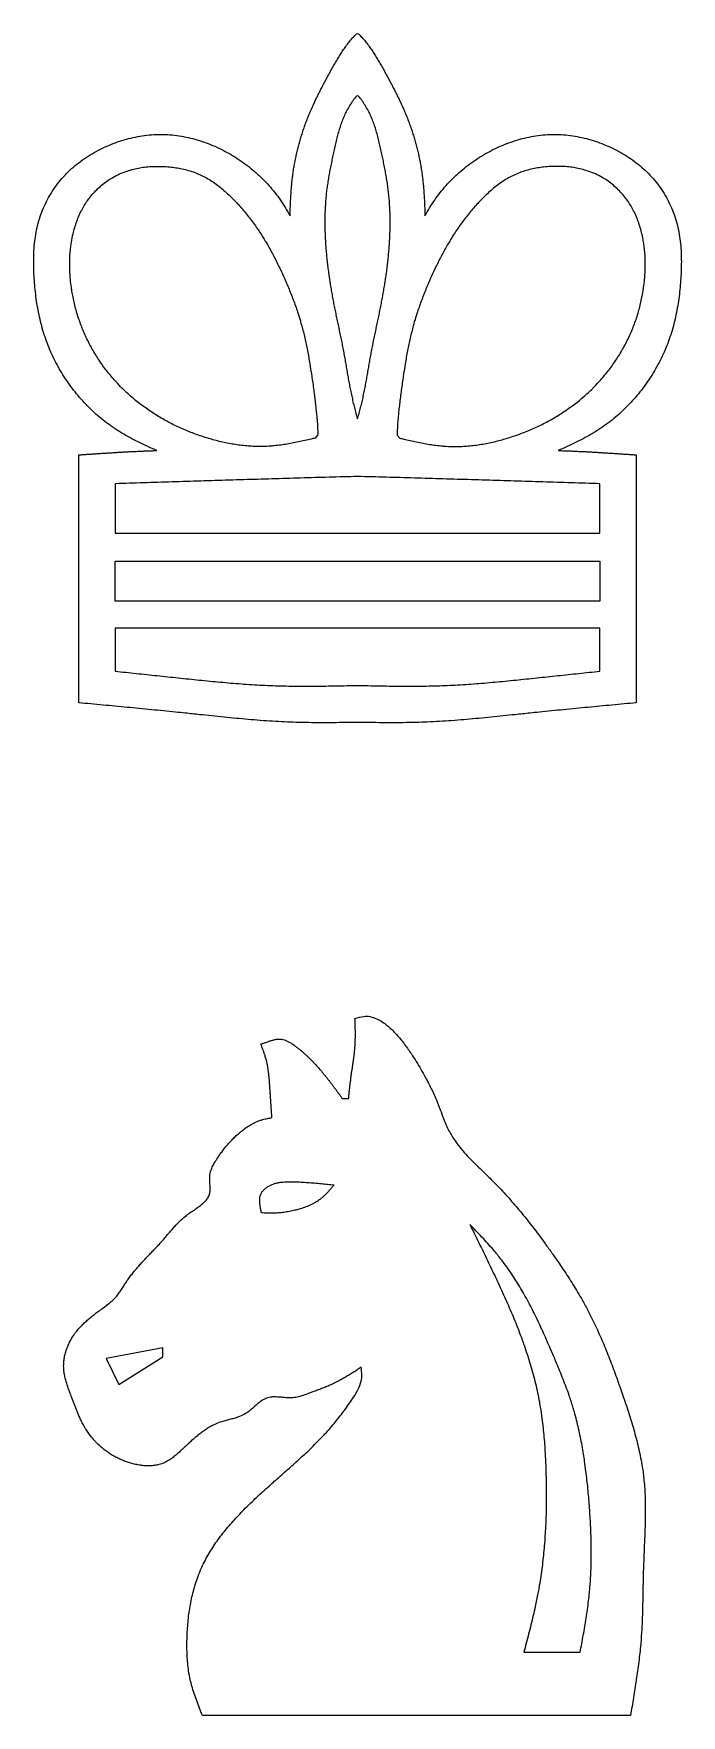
# Model space of a CAD drawing. Header units: millimetres. Extents: x 1.4 to 49.2, y 3.3 to 36.6.
# Drawn here: x 1.35 to 13.9, y 3.67 to 36.29 of the extents above; entities that cross this region are included whole.
import ezdxf

# ---------------------------------------------------------------- set-up
doc = ezdxf.new("R2010")
doc.units = ezdxf.units.MM
doc.layers.add('Layer1', color=1, linetype='Continuous')

msp = doc.modelspace()

# ---------------------------------------------------------------- linework, layer by layer
at = {"layer": 'Layer1'}
for points in [[(13.029, 28.116), (13.029, 23.308, 0.000035), (12.795, 23.286, 0.000106), (12.56, 23.264, 0.000177), (12.326, 23.242, 0.000248), (12.091, 23.22, 0.000318), (11.857, 23.197, 0.000389), (11.622, 23.174, 0.000459), (11.388, 23.151, 0.00053), (11.153, 23.127, 0.000585), (10.969, 23.108, 0.000213), (10.684, 23.078, -0.000358), (10.449, 23.053, -0.000928), (10.215, 23.029, -0.001499), (9.98, 23.006, -0.002071), (9.746, 22.985, -0.002644), (9.511, 22.966, -0.003218), (9.276, 22.95, -0.003792), (9.041, 22.937, -0.004362), (8.821, 22.928, -0.004097), (8.57, 22.923, -0.003184), (8.334, 22.921, -0.002272), (8.099, 22.922, -0.001363), (7.863, 22.925, -0.000454), (7.627, 22.928, -0.000454), (7.392, 22.925, -0.001363), (7.156, 22.922, -0.002272), (6.92, 22.921, -0.003184), (6.685, 22.923, -0.004097), (6.434, 22.928, -0.004362), (6.214, 22.937, -0.003792), (5.979, 22.95, -0.003218), (5.744, 22.966, -0.002644), (5.509, 22.985, -0.002071), (5.274, 23.006, -0.001499), (5.04, 23.029, -0.000928), (4.805, 23.053, -0.000358), (4.571, 23.078, 0.000213), (4.286, 23.108, 0.000585), (4.102, 23.127, 0.00053), (3.867, 23.151, 0.000459), (3.633, 23.174, 0.000389), (3.398, 23.197, 0.000318), (3.164, 23.22, 0.000248), (2.929, 23.242, 0.000177), (2.695, 23.264, 0.000106), (2.46, 23.286, 0.000035), (2.226, 23.308), (2.226, 28.116, -0.000037), (2.315, 28.123, -0.000111), (2.404, 28.129, -0.000185), (2.493, 28.135, -0.000259), (2.582, 28.141, -0.000333), (2.671, 28.147, -0.000407), (2.76, 28.153, -0.000481), (2.849, 28.158, -0.000555), (2.938, 28.164, -0.00063), (3.027, 28.169, -0.000704), (3.116, 28.174, -0.000778), (3.205, 28.179, -0.000852), (3.294, 28.183, -0.000926), (3.383, 28.187, -0.000975), (3.472, 28.191, -0.00095), (3.561, 28.195, -0.00092), (3.651, 28.198, -0.00089), (3.74, 28.201, -0.004508), (3.576, 28.273, -0.006452), (3.414, 28.349, -0.008413), (3.255, 28.43, -0.010376), (3.1, 28.516, -0.012311), (2.948, 28.609, -0.014002), (2.801, 28.711, -0.013974), (2.66, 28.821, -0.013575), (2.524, 28.939, -0.013243), (2.394, 29.065, -0.012981), (2.271, 29.197, -0.012789), (2.154, 29.337, -0.01267), (2.045, 29.482, -0.012623), (1.943, 29.633, -0.012649), (1.848, 29.788, -0.012748), (1.762, 29.948, -0.012921), (1.685, 30.111, -0.013166), (1.616, 30.278, -0.0131), (1.557, 30.447, -0.0123), (1.506, 30.618, -0.011437), (1.464, 30.792, -0.01055), (1.429, 30.967, -0.009653), (1.401, 31.143, -0.008761), (1.38, 31.321, -0.007881), (1.365, 31.5, -0.007369), (1.355, 31.679, -0.009295), (1.351, 31.859, -0.011748), (1.354, 32.038, -0.01427), (1.367, 32.216, -0.016823), (1.391, 32.393, -0.019319), (1.427, 32.567, -0.020277), (1.478, 32.739, -0.020057), (1.542, 32.907, -0.020076), (1.62, 33.069, -0.02033), (1.711, 33.225, -0.020812), (1.814, 33.372, -0.021346), (1.928, 33.51, -0.020562), (2.054, 33.638, -0.019446), (2.19, 33.755, -0.018373), (2.334, 33.862, -0.017384), (2.486, 33.958, -0.016506), (2.645, 34.044, -0.015872), (2.808, 34.12, -0.016088), (2.976, 34.185, -0.016543), (3.148, 34.239, -0.017104), (3.323, 34.281, -0.017758), (3.5, 34.311, -0.018488), (3.678, 34.328, -0.019246), (3.857, 34.331, -0.018946), (4.036, 34.321, -0.018084), (4.213, 34.297, -0.017277), (4.39, 34.261, -0.016551), (4.563, 34.213, -0.015921), (4.734, 34.153, -0.015399), (4.901, 34.083, -0.014992), (5.064, 34.003, -0.014705), (5.222, 33.913, -0.014597), (5.373, 33.815, -0.014649), (5.519, 33.708, -0.014754), (5.657, 33.593, -0.01491), (5.788, 33.47, -0.015116), (5.911, 33.34, -0.015369), (6.026, 33.203, -0.015663), (6.132, 33.059, -0.012952), (6.229, 32.91, -0.006202), (6.32, 32.756, -0.001409), (6.323, 32.857, -0.001966), (6.327, 32.957, -0.002524), (6.331, 33.057, -0.003082), (6.337, 33.157, -0.003641), (6.344, 33.257, -0.004198), (6.353, 33.357, -0.004752), (6.363, 33.457, -0.005261), (6.376, 33.556, -0.005355), (6.39, 33.656, -0.005345), (6.407, 33.755, -0.005341), (6.426, 33.854, -0.005342), (6.447, 33.952, -0.00535), (6.47, 34.05, -0.005362), (6.495, 34.147, -0.00538), (6.522, 34.244, -0.005404), (6.552, 34.34, -0.005433), (6.583, 34.436, -0.005468), (6.616, 34.531, -0.005508), (6.652, 34.624, -0.005355), (6.689, 34.717, -0.004859), (6.729, 34.809, -0.004353), (6.77, 34.901, -0.003842), (6.812, 34.992, -0.00333), (6.856, 35.082, -0.002818), (6.901, 35.171, -0.002306), (6.947, 35.261, -0.001796), (6.993, 35.35, -0.001287), (7.041, 35.438, -0.001001), (7.088, 35.527, -0.002177), (7.137, 35.615, -0.003624), (7.186, 35.703, -0.005085), (7.237, 35.79, -0.00656), (7.289, 35.875, -0.008048), (7.344, 35.959, -0.009539), (7.402, 36.04, -0.010375), (7.463, 36.12, -0.008243), (7.527, 36.196, -0.00575), (7.594, 36.272, -0.444931), (7.661, 36.272, -0.00575), (7.727, 36.196, -0.008243), (7.792, 36.12, -0.010375), (7.853, 36.04, -0.009539), (7.91, 35.959, -0.008048), (7.965, 35.875, -0.00656), (8.018, 35.79, -0.005085), (8.069, 35.703, -0.003624), (8.118, 35.615, -0.002177), (8.166, 35.527, -0.001001), (8.214, 35.438, -0.001287), (8.261, 35.35, -0.001796), (8.308, 35.261, -0.002306), (8.354, 35.171, -0.002818), (8.399, 35.082, -0.00333), (8.443, 34.992, -0.003842), (8.485, 34.901, -0.004353), (8.526, 34.809, -0.004859), (8.565, 34.717, -0.005355), (8.603, 34.624, -0.005508), (8.638, 34.531, -0.005468), (8.672, 34.436, -0.005433), (8.703, 34.34, -0.005404), (8.732, 34.244, -0.00538), (8.76, 34.147, -0.005362), (8.785, 34.05, -0.00535), (8.808, 33.952, -0.005342), (8.829, 33.854, -0.005341), (8.848, 33.755, -0.005345), (8.864, 33.656, -0.005355), (8.879, 33.556, -0.005261), (8.891, 33.457, -0.004752), (8.902, 33.357, -0.004198), (8.91, 33.257, -0.003641), (8.918, 33.157, -0.003082), (8.923, 33.057, -0.002524), (8.928, 32.957, -0.001966), (8.932, 32.857, -0.001409), (8.935, 32.756, -0.006202), (9.026, 32.91, -0.012952), (9.123, 33.059, -0.015663), (9.229, 33.203, -0.015369), (9.343, 33.34, -0.015116), (9.466, 33.47, -0.01491), (9.597, 33.593, -0.014754), (9.736, 33.708, -0.014649), (9.881, 33.815, -0.014597), (10.033, 33.913, -0.014705), (10.19, 34.003, -0.014992), (10.353, 34.083, -0.015399), (10.52, 34.153, -0.015921), (10.691, 34.213, -0.016551), (10.865, 34.261, -0.017277), (11.041, 34.297, -0.018084), (11.219, 34.321, -0.018946), (11.398, 34.331, -0.019246), (11.577, 34.328, -0.018488), (11.755, 34.311, -0.017758), (11.932, 34.281, -0.017104), (12.106, 34.239, -0.016543), (12.278, 34.185, -0.016088), (12.446, 34.12, -0.015872), (12.61, 34.044, -0.016506), (12.769, 33.958, -0.017384), (12.921, 33.862, -0.018373), (13.065, 33.755, -0.019446), (13.2, 33.638, -0.020562), (13.326, 33.51, -0.021346), (13.441, 33.372, -0.020812), (13.544, 33.225, -0.02033), (13.635, 33.069, -0.020076), (13.712, 32.907, -0.020057), (13.777, 32.739, -0.020277), (13.827, 32.567, -0.019319), (13.864, 32.393, -0.016823), (13.888, 32.216, -0.01427), (13.9, 32.038, -0.011748), (13.904, 31.859, -0.009295), (13.9, 31.679, -0.007369), (13.89, 31.5, -0.007881), (13.875, 31.321, -0.008761), (13.854, 31.143, -0.009653), (13.826, 30.967, -0.01055), (13.791, 30.792, -0.011437), (13.749, 30.618, -0.0123), (13.698, 30.447, -0.0131), (13.639, 30.278, -0.013166), (13.57, 30.111, -0.012921), (13.492, 29.948, -0.012748), (13.406, 29.788, -0.012649), (13.312, 29.633, -0.012623), (13.21, 29.482, -0.01267), (13.101, 29.337, -0.012789), (12.984, 29.197, -0.012981), (12.86, 29.065, -0.013243), (12.731, 28.939, -0.013575), (12.595, 28.821, -0.013974), (12.453, 28.711, -0.014002), (12.306, 28.609, -0.012311), (12.155, 28.516, -0.010376), (11.999, 28.43, -0.008413), (11.84, 28.349, -0.006452), (11.679, 28.273, -0.004508), (11.515, 28.201, -0.00089), (11.604, 28.198, -0.00092), (11.693, 28.195, -0.00095), (11.782, 28.191, -0.000975), (11.871, 28.187, -0.000926), (11.96, 28.183, -0.000852), (12.05, 28.179, -0.000778), (12.139, 28.174, -0.000704), (12.228, 28.169, -0.00063), (12.317, 28.164, -0.000555), (12.406, 28.158, -0.000481), (12.495, 28.153, -0.000407), (12.584, 28.147, -0.000333), (12.673, 28.141, -0.000259), (12.762, 28.135, -0.000185), (12.851, 28.129, -0.000111), (12.94, 28.123, -0.000037)], [(7.627, 28.814, 0.003852), (7.659, 28.924, 0.004582), (7.688, 29.034, 0.005206), (7.715, 29.145, 0.004644), (7.74, 29.257, 0.003747), (7.763, 29.369, 0.002851), (7.785, 29.481, 0.001956), (7.805, 29.594, 0.001063), (7.825, 29.707, 0.000172), (7.845, 29.819, -0.000718), (7.864, 29.932, -0.001609), (7.885, 30.045, -0.002298), (7.906, 30.158, -0.001914), (7.928, 30.27, -0.001373), (7.951, 30.382, -0.000832), (7.974, 30.494, -0.000291), (7.998, 30.606, 0.000251), (8.021, 30.718, 0.000793), (8.045, 30.83, 0.001335), (8.067, 30.942, 0.001864), (8.09, 31.054, 0.002156), (8.111, 31.167, 0.002362), (8.131, 31.279, 0.002567), (8.15, 31.392, 0.002771), (8.168, 31.505, 0.002974), (8.185, 31.618, 0.003174), (8.2, 31.732, 0.003372), (8.214, 31.846, 0.003567), (8.226, 31.96, 0.003761), (8.236, 32.074, 0.00396), (8.245, 32.189, 0.004165), (8.252, 32.304, 0.004376), (8.257, 32.419, 0.004592), (8.26, 32.534, 0.004813), (8.261, 32.648, 0.00504), (8.259, 32.763, 0.005272), (8.255, 32.878, 0.005509), (8.249, 32.992, 0.00575), (8.24, 33.106, 0.005995), (8.228, 33.22, 0.006227), (8.214, 33.333, 0.005625), (8.197, 33.446, 0.004532), (8.178, 33.558, 0.003428), (8.156, 33.67, 0.002322), (8.134, 33.783, 0.001221), (8.11, 33.895, 0.001013), (8.086, 34.008, 0.002951), (8.062, 34.121, 0.005003), (8.035, 34.234, 0.007099), (8.006, 34.346, 0.009259), (7.973, 34.456, 0.011486), (7.936, 34.564, 0.013763), (7.893, 34.67, 0.016045), (7.845, 34.773, 0.017116), (7.79, 34.872, 0.013747), (7.728, 34.968, 0.009969), (7.662, 35.061, 0.504134), (7.593, 35.061, 0.009969), (7.526, 34.968, 0.013747), (7.465, 34.872, 0.017116), (7.41, 34.773, 0.016045), (7.361, 34.67, 0.013763), (7.319, 34.564, 0.011486), (7.282, 34.456, 0.009259), (7.249, 34.346, 0.007099), (7.22, 34.234, 0.005003), (7.193, 34.121, 0.002951), (7.168, 34.008, 0.001013), (7.144, 33.895, 0.001221), (7.121, 33.783, 0.002322), (7.098, 33.67, 0.003428), (7.077, 33.558, 0.004532), (7.058, 33.446, 0.005625), (7.041, 33.333, 0.006227), (7.026, 33.22, 0.005995), (7.015, 33.106, 0.00575), (7.006, 32.992, 0.005509), (6.999, 32.878, 0.005272), (6.996, 32.763, 0.00504), (6.994, 32.648, 0.004813), (6.995, 32.534, 0.004592), (6.998, 32.419, 0.004376), (7.003, 32.304, 0.004165), (7.009, 32.189, 0.00396), (7.018, 32.074, 0.003761), (7.029, 31.96, 0.003567), (7.041, 31.846, 0.003372), (7.055, 31.732, 0.003174), (7.07, 31.618, 0.002974), (7.087, 31.505, 0.002771), (7.105, 31.392, 0.002567), (7.124, 31.279, 0.002362), (7.144, 31.167, 0.002156), (7.165, 31.054, 0.001864), (7.187, 30.942, 0.001335), (7.21, 30.83, 0.000793), (7.233, 30.718, 0.000251), (7.257, 30.606, -0.000291), (7.281, 30.494, -0.000832), (7.304, 30.382, -0.001373), (7.327, 30.27, -0.001914), (7.349, 30.158, -0.002298), (7.37, 30.045, -0.001609), (7.39, 29.932, -0.000718), (7.41, 29.819, 0.000172), (7.43, 29.707, 0.001063), (7.449, 29.594, 0.001956), (7.47, 29.481, 0.002851), (7.492, 29.369, 0.003747), (7.515, 29.257, 0.004644), (7.54, 29.145, 0.005206), (7.567, 29.034, 0.004582), (7.596, 28.924)], [(6.806, 28.44, -0.000299), (6.73, 28.423, -0.001766), (6.606, 28.395, -0.00336), (6.482, 28.368, -0.004971), (6.358, 28.343, -0.0066), (6.234, 28.321, -0.008245), (6.109, 28.303, -0.009892), (5.984, 28.29, -0.011346), (5.909, 28.284, -0.011206), (5.732, 28.279, -0.010687), (5.606, 28.282, -0.010175), (5.48, 28.291, -0.009675), (5.354, 28.304, -0.009191), (5.229, 28.322, -0.008728), (5.103, 28.345, -0.008289), (4.978, 28.372, -0.007873), (4.854, 28.403, -0.007484), (4.742, 28.435, -0.007356), (4.609, 28.477, -0.007412), (4.488, 28.519, -0.00748), (4.369, 28.565, -0.007558), (4.251, 28.614, -0.007647), (4.134, 28.667, -0.007745), (4.019, 28.723, -0.007853), (3.907, 28.783, -0.00797), (3.796, 28.847, -0.008096), (3.687, 28.914, -0.008229), (3.581, 28.984, -0.008369), (3.477, 29.058, -0.008515), (3.376, 29.135, -0.008666), (3.277, 29.215, -0.00882), (3.182, 29.299, -0.008977), (3.089, 29.387, -0.009113), (3.037, 29.438, -0.009092), (2.913, 29.572, -0.009052), (2.831, 29.669, -0.009032), (2.751, 29.769, -0.009031), (2.676, 29.872, -0.009049), (2.604, 29.977, -0.009087), (2.536, 30.085, -0.009143), (2.472, 30.196, -0.009219), (2.413, 30.308, -0.009312), (2.357, 30.423, -0.009424), (2.306, 30.539, -0.009553), (2.26, 30.657, -0.009698), (2.22, 30.77, -0.009654), (2.181, 30.898, -0.009449), (2.148, 31.02, -0.009239), (2.12, 31.143, -0.009028), (2.097, 31.268, -0.00884), (2.082, 31.362, -0.009183), (2.064, 31.519, -0.009768), (2.054, 31.645, -0.010375), (2.049, 31.772, -0.010998), (2.05, 31.898, -0.01163), (2.057, 32.025, -0.012261), (2.069, 32.151, -0.012887), (2.082, 32.241, -0.013661), (2.114, 32.402, -0.014592), (2.147, 32.525, -0.015636), (2.187, 32.646, -0.016779), (2.235, 32.764, -0.017995), (2.29, 32.878, -0.019244), (2.378, 33.023, -0.02017), (2.427, 33.092, -0.020178), (2.508, 33.191, -0.020313), (2.597, 33.282, -0.02065), (2.693, 33.366, -0.021179), (2.795, 33.442, -0.021854), (2.886, 33.499, -0.021312), (3.017, 33.565, -0.020088), (3.135, 33.612, -0.018982), (3.256, 33.65, -0.018032), (3.38, 33.679, -0.017262), (3.497, 33.698, -0.016373), (3.632, 33.71, -0.015251), (3.758, 33.713, -0.014097), (3.885, 33.709, -0.012946), (4.019, 33.698, -0.013198), (4.137, 33.681, -0.015354), (4.261, 33.657, -0.017691), (4.384, 33.624, -0.020161), (4.507, 33.581, -0.020619), (4.618, 33.531, -0.01865), (4.729, 33.471, -0.016668), (4.835, 33.403, -0.01475), (4.938, 33.328, -0.012939), (5.037, 33.247, -0.011252), (5.132, 33.161, -0.009686), (5.249, 33.046, -0.008518), (5.312, 32.978, -0.008162), (5.396, 32.883, -0.007832), (5.477, 32.786, -0.007487), (5.555, 32.686, -0.007132), (5.63, 32.584, -0.006768), (5.702, 32.48, -0.0064), (5.77, 32.375, -0.006031), (5.819, 32.298, -0.005702), (5.901, 32.159, -0.005382), (5.962, 32.049, -0.005056), (6.021, 31.938, -0.004726), (6.078, 31.825, -0.004394), (6.133, 31.711, -0.004062), (6.21, 31.543, -0.003809), (6.238, 31.479, -0.003971), (6.288, 31.362, -0.004215), (6.336, 31.244, -0.004486), (6.382, 31.125, -0.004789), (6.425, 31.007, -0.005127), (6.466, 30.888, -0.005504), (6.513, 30.738, -0.005759), (6.538, 30.651, -0.005557), (6.57, 30.532, -0.005233), (6.599, 30.413, -0.004819), (6.626, 30.293, -0.004332), (6.652, 30.171, -0.003793), (6.675, 30.046, -0.003224), (6.698, 29.918, -0.002647), (6.726, 29.743, -0.002151), (6.74, 29.65, -0.00195), (6.76, 29.511, -0.001881), (6.779, 29.371, -0.001922), (6.797, 29.234, -0.002086), (6.813, 29.103, -0.002418), (6.826, 28.979, -0.003017), (6.838, 28.865, -0.004107), (6.849, 28.727, -0.005882), (6.852, 28.68, -0.006861), (6.855, 28.61, -0.006903), (6.856, 28.551, -0.005391), (6.855, 28.499)], [(8.448, 28.44, 0.000299), (8.525, 28.423, 0.001766), (8.648, 28.395, 0.00336), (8.773, 28.368, 0.004971), (8.897, 28.343, 0.0066), (9.021, 28.321, 0.008245), (9.146, 28.303, 0.009892), (9.271, 28.29, 0.011346), (9.346, 28.284, 0.011206), (9.522, 28.279, 0.010687), (9.648, 28.282, 0.010175), (9.774, 28.291, 0.009675), (9.9, 28.304, 0.009191), (10.026, 28.322, 0.008728), (10.151, 28.345, 0.008289), (10.276, 28.372, 0.007873), (10.4, 28.403, 0.007484), (10.513, 28.435, 0.007356), (10.646, 28.477, 0.007412), (10.766, 28.519, 0.00748), (10.886, 28.565, 0.007558), (11.004, 28.614, 0.007647), (11.121, 28.667, 0.007745), (11.235, 28.723, 0.007853), (11.348, 28.783, 0.00797), (11.459, 28.847, 0.008096), (11.568, 28.914, 0.008229), (11.674, 28.984, 0.008369), (11.778, 29.058, 0.008515), (11.879, 29.135, 0.008666), (11.977, 29.215, 0.00882), (12.073, 29.299, 0.008977), (12.166, 29.387, 0.009113), (12.217, 29.438, 0.009092), (12.341, 29.572, 0.009052), (12.424, 29.669, 0.009032), (12.503, 29.769, 0.009031), (12.579, 29.872, 0.009049), (12.651, 29.977, 0.009087), (12.719, 30.085, 0.009143), (12.782, 30.196, 0.009219), (12.842, 30.308, 0.009312), (12.898, 30.423, 0.009424), (12.949, 30.539, 0.009553), (12.995, 30.657, 0.009698), (13.035, 30.77, 0.009654), (13.074, 30.898, 0.009449), (13.107, 31.02, 0.009239), (13.134, 31.143, 0.009028), (13.158, 31.268, 0.00884), (13.172, 31.362, 0.009183), (13.191, 31.519, 0.009768), (13.201, 31.645, 0.010375), (13.205, 31.772, 0.010998), (13.205, 31.898, 0.01163), (13.198, 32.025, 0.012261), (13.185, 32.151, 0.012887), (13.172, 32.241, 0.013661), (13.141, 32.402, 0.014592), (13.108, 32.525, 0.015636), (13.068, 32.646, 0.016779), (13.02, 32.764, 0.017995), (12.964, 32.878, 0.019244), (12.877, 33.023, 0.02017), (12.828, 33.092, 0.020178), (12.747, 33.191, 0.020313), (12.658, 33.282, 0.02065), (12.562, 33.366, 0.021179), (12.46, 33.442, 0.021854), (12.368, 33.499, 0.021312), (12.238, 33.565, 0.020088), (12.12, 33.612, 0.018982), (11.998, 33.65, 0.018032), (11.874, 33.679, 0.017262), (11.757, 33.698, 0.016373), (11.623, 33.71, 0.015251), (11.497, 33.713, 0.014097), (11.37, 33.709, 0.012946), (11.235, 33.698, 0.013198), (11.118, 33.681, 0.015354), (10.993, 33.657, 0.017691), (10.871, 33.624, 0.020161), (10.748, 33.581, 0.020619), (10.637, 33.531, 0.01865), (10.526, 33.471, 0.016668), (10.419, 33.403, 0.01475), (10.316, 33.328, 0.012939), (10.217, 33.247, 0.011252), (10.122, 33.161, 0.009686), (10.006, 33.046, 0.008518), (9.943, 32.978, 0.008162), (9.858, 32.883, 0.007832), (9.777, 32.786, 0.007487), (9.7, 32.686, 0.007132), (9.625, 32.584, 0.006768), (9.553, 32.48, 0.0064), (9.484, 32.375, 0.006031), (9.436, 32.298, 0.005702), (9.354, 32.159, 0.005382), (9.293, 32.049, 0.005056), (9.234, 31.938, 0.004726), (9.177, 31.825, 0.004394), (9.121, 31.711, 0.004062), (9.044, 31.543, 0.003809), (9.017, 31.479, 0.003971), (8.967, 31.362, 0.004215), (8.919, 31.244, 0.004486), (8.873, 31.125, 0.004789), (8.83, 31.007, 0.005127), (8.789, 30.888, 0.005504), (8.742, 30.738, 0.005759), (8.716, 30.651, 0.005557), (8.685, 30.532, 0.005233), (8.655, 30.413, 0.004819), (8.628, 30.293, 0.004332), (8.603, 30.171, 0.003793), (8.579, 30.046, 0.003224), (8.557, 29.918, 0.002647), (8.529, 29.743, 0.002151), (8.515, 29.65, 0.00195), (8.495, 29.511, 0.001881), (8.476, 29.371, 0.001922), (8.458, 29.234, 0.002086), (8.442, 29.103, 0.002418), (8.428, 28.979, 0.003017), (8.417, 28.865, 0.004107), (8.405, 28.727, 0.005882), (8.402, 28.68, 0.006861), (8.399, 28.61, 0.006903), (8.399, 28.551, 0.005391), (8.399, 28.499)], [(7.627, 26.601), (12.324, 26.601), (12.324, 27.557, 0.000007), (12.047, 27.565, 0.000017), (11.771, 27.574, 0.000027), (11.495, 27.583, 0.000037), (11.219, 27.592, 0.000047), (10.942, 27.6, 0.000057), (10.666, 27.609, 0.000067), (10.39, 27.617, 0.000077), (10.114, 27.626, 0.000087), (9.837, 27.634, 0.000085), (9.561, 27.642, 0.000075), (9.285, 27.65, 0.000065), (9.009, 27.659, 0.000054), (8.732, 27.667, 0.000044), (8.456, 27.675, 0.000033), (8.18, 27.682, 0.000023), (7.904, 27.69, 0.000012), (7.627, 27.698, 0.000012), (7.351, 27.69, 0.000023), (7.075, 27.682, 0.000033), (6.799, 27.675, 0.000044), (6.522, 27.667, 0.000054), (6.246, 27.659, 0.000065), (5.97, 27.65, 0.000075), (5.694, 27.642, 0.000085), (5.417, 27.634, 0.000087), (5.141, 27.626, 0.000077), (4.865, 27.617, 0.000067), (4.589, 27.609, 0.000057), (4.312, 27.6, 0.000047), (4.036, 27.592, 0.000037), (3.76, 27.583, 0.000027), (3.484, 27.574, 0.000017), (3.207, 27.565, 0.000007), (2.931, 27.557), (2.931, 26.601)], [(7.627, 24.756), (2.931, 24.756), (2.931, 23.921, 0.000011), (3.135, 23.9, 0.000019), (3.338, 23.878, 0.000028), (3.542, 23.857, 0.000036), (3.745, 23.835, 0.000045), (3.949, 23.814, 0.000053), (4.153, 23.792, 0.000216), (4.357, 23.771, 0.000639), (4.56, 23.75, 0.001067), (4.764, 23.729, 0.001495), (4.968, 23.71, 0.001924), (5.172, 23.692, 0.002353), (5.376, 23.676, 0.002784), (5.581, 23.662, 0.003214), (5.785, 23.65, 0.00358), (5.989, 23.642, 0.003303), (6.194, 23.636, 0.002862), (6.398, 23.632, 0.00242), (6.603, 23.631, 0.001979), (6.808, 23.632, 0.001538), (7.013, 23.634, 0.001098), (7.218, 23.637, 0.000659), (7.422, 23.641, 0.000219), (7.627, 23.645, 0.000219), (7.832, 23.641, 0.000659), (8.037, 23.637, 0.001098), (8.242, 23.634, 0.001538), (8.447, 23.632, 0.001979), (8.652, 23.631, 0.00242), (8.856, 23.632, 0.002862), (9.061, 23.636, 0.003303), (9.265, 23.642, 0.00358), (9.47, 23.65, 0.003214), (9.674, 23.662, 0.002784), (9.878, 23.676, 0.002353), (10.082, 23.692, 0.001924), (10.286, 23.71, 0.001495), (10.49, 23.729, 0.001067), (10.694, 23.75, 0.000639), (10.898, 23.771, 0.000216), (11.102, 23.792, 0.000053), (11.306, 23.814, 0.000045), (11.509, 23.835, 0.000036), (11.713, 23.857, 0.000028), (11.916, 23.878, 0.000019), (12.12, 23.9, 0.000011), (12.324, 23.921), (12.324, 24.756)], [(7.335, 15.631), (7.455, 15.631, -0.000217), (7.462, 15.698, -0.000652), (7.469, 15.766, -0.001087), (7.476, 15.834, -0.001521), (7.483, 15.901, -0.001955), (7.492, 15.969, -0.002388), (7.504, 16.062, -0.00252), (7.509, 16.104, -0.001522), (7.519, 16.171, -0.000417), (7.53, 16.239, 0.000687), (7.54, 16.306, 0.001794), (7.549, 16.373, 0.002903), (7.559, 16.441, 0.004017), (7.567, 16.508, 0.005135), (7.574, 16.576, 0.006219), (7.578, 16.631, 0.006049), (7.583, 16.711, 0.005237), (7.585, 16.779, 0.004424), (7.586, 16.847, 0.003612), (7.586, 16.915, 0.002804), (7.585, 16.983, 0.002), (7.583, 17.051, 0.001198), (7.581, 17.12, 0.000399), (7.578, 17.188, -0.035513), (7.752, 17.226, -0.101668), (7.843, 17.229, -0.071335), (8.08, 17.14, -0.035412), (8.183, 17.065, -0.02514), (8.353, 16.909, -0.020157), (8.468, 16.778, -0.014436), (8.612, 16.584, -0.009386), (8.671, 16.497, -0.008147), (8.765, 16.351, -0.007363), (8.855, 16.201, -0.006627), (8.941, 16.048, -0.006366), (8.987, 15.961, -0.009523), (9.099, 15.737, -0.012869), (9.151, 15.618, -0.006446), (9.231, 15.413, 0.003817), (9.293, 15.249, 0.014278), (9.36, 15.089, 0.024394), (9.414, 14.981, 0.023458), (9.533, 14.791, 0.018493), (9.639, 14.655, 0.013537), (9.754, 14.524, 0.008755), (9.877, 14.397, 0.004156), (10.003, 14.273, -0.000335), (10.131, 14.149, -0.0046), (10.218, 14.064, -0.005474), (10.379, 13.898, -0.005193), (10.499, 13.77, -0.004897), (10.615, 13.639, -0.004588), (10.729, 13.507, -0.004269), (10.84, 13.373, -0.003941), (10.949, 13.237, -0.003607), (11.056, 13.099, -0.003267), (11.16, 12.961, -0.002924), (11.263, 12.82, -0.002577), (11.399, 12.631, -0.002432), (11.465, 12.536, -0.002946), (11.564, 12.392, -0.003516), (11.662, 12.247, -0.004091), (11.757, 12.1, -0.004673), (11.849, 11.952, -0.005263), (11.938, 11.802, -0.005858), (12.048, 11.607, -0.006191), (12.106, 11.497, -0.005779), (12.184, 11.342, -0.005316), (12.259, 11.185, -0.004849), (12.33, 11.026, -0.004379), (12.399, 10.866, -0.003909), (12.465, 10.704, -0.00344), (12.529, 10.542, -0.002973), (12.591, 10.378, -0.002508), (12.651, 10.214, -0.002046), (12.71, 10.048, -0.001588), (12.764, 9.893, -0.001892), (12.824, 9.716, -0.002798), (12.879, 9.549, -0.003713), (12.932, 9.382, -0.00464), (12.982, 9.214, -0.005581), (13.028, 9.045, -0.006538), (13.07, 8.875, -0.007506), (13.107, 8.705, -0.008483), (13.139, 8.535, -0.009459), (13.169, 8.323, -0.00977), (13.183, 8.191, -0.008553), (13.196, 8.018, -0.007265), (13.203, 7.844, -0.00598), (13.205, 7.67, -0.004705), (13.204, 7.496, -0.003443), (13.2, 7.321, -0.002194), (13.194, 7.146, -0.000955), (13.186, 6.97, 0.000281), (13.179, 6.795, 0.001516), (13.169, 6.55, 0.002357), (13.166, 6.445, 0.001547), (13.162, 6.27, 0.000552), (13.159, 6.095, -0.000446), (13.156, 5.921, -0.001447), (13.152, 5.746, -0.002452), (13.147, 5.572, -0.003458), (13.14, 5.398, -0.004463), (13.124, 5.142, -0.005241), (13.116, 5.051, -0.004786), (13.099, 4.878, -0.004142), (13.079, 4.705, -0.003498), (13.056, 4.532, -0.002857), (13.031, 4.359, -0.002218), (13.005, 4.187, -0.001582), (12.977, 4.014, -0.000948), (12.948, 3.842, -0.000316), (12.918, 3.67), (4.621, 3.67, -0.001671), (4.565, 3.811, -0.005033), (4.511, 3.952, -0.008448), (4.461, 4.094, -0.011921), (4.417, 4.238, -0.015347), (4.386, 4.361, -0.015426), (4.354, 4.531, -0.013586), (4.336, 4.68, -0.011747), (4.326, 4.83, -0.009947), (4.321, 4.982, -0.008202), (4.323, 5.154, -0.007376), (4.329, 5.287, -0.007984), (4.34, 5.44, -0.00866), (4.355, 5.592, -0.009387), (4.376, 5.743, -0.010165), (4.403, 5.892, -0.010993), (4.437, 6.04, -0.011866), (4.476, 6.185, -0.012776), (4.523, 6.328, -0.013709), (4.586, 6.489, -0.013999), (4.638, 6.603, -0.013096), (4.707, 6.735, -0.012124), (4.782, 6.864, -0.01113), (4.863, 6.989, -0.010134), (4.951, 7.112, -0.009152), (5.043, 7.231, -0.008192), (5.14, 7.348, -0.007262), (5.241, 7.463, -0.006362), (5.345, 7.575, -0.005493), (5.452, 7.685, -0.004652), (5.562, 7.793, -0.003834), (5.674, 7.899, -0.003034), (5.787, 8.004, -0.002246), (5.914, 8.118, -0.001442), (6.015, 8.209, -0.000603), (6.13, 8.31, 0.000246), (6.243, 8.41, 0.001106), (6.357, 8.511, 0.001974), (6.469, 8.612, 0.002851), (6.579, 8.713, 0.003733), (6.689, 8.816, 0.004619), (6.796, 8.92, 0.005503), (6.9, 9.026, 0.006379), (6.997, 9.129, 0.006805), (7.102, 9.246, 0.006843), (7.198, 9.36, 0.006841), (7.291, 9.477, 0.0068), (7.382, 9.598, 0.006721), (7.471, 9.722, 0.006701), (7.55, 9.839, 0.023384), (7.636, 9.981, 0.055822), (7.7, 10.154, 0.066435), (7.71, 10.267, 0.021691), (7.7, 10.42, -0.000609), (7.624, 10.371, -0.001828), (7.548, 10.323, -0.003054), (7.471, 10.276, -0.004289), (7.394, 10.23, -0.005534), (7.316, 10.186, -0.006788), (7.237, 10.143, -0.008042), (7.14, 10.095, -0.008404), (7.076, 10.066, -0.006822), (6.994, 10.031, -0.005165), (6.91, 9.998, -0.003514), (6.826, 9.967, -0.001874), (6.742, 9.936, -0.000245), (6.644, 9.901, -0.004142), (6.572, 9.876, -0.01767), (6.486, 9.849, -0.03149), (6.374, 9.829, -0.035653), (6.307, 9.827, -0.017908), (6.215, 9.832, -0.000563), (6.122, 9.84, 0.017249), (6.031, 9.846, 0.037791), (5.944, 9.841, 0.058581), (5.887, 9.829, 0.04859), (5.786, 9.782, 0.028542), (5.714, 9.73, 0.011205), (5.644, 9.67, -0.004236), (5.574, 9.609, -0.019778), (5.501, 9.551, -0.0342), (5.459, 9.523, -0.029095), (5.342, 9.466, -0.019123), (5.257, 9.436, -0.009184), (5.17, 9.412, 0.000575), (5.083, 9.389, 0.010435), (4.996, 9.364, 0.019682), (4.945, 9.347, 0.019871), (4.832, 9.298, 0.017551), (4.754, 9.256, 0.015083), (4.679, 9.209, 0.012586), (4.606, 9.157, 0.010133), (4.535, 9.101, 0.007763), (4.465, 9.043, 0.005482), (4.396, 8.982, 0.00328), (4.328, 8.919, 0.001106), (4.269, 8.864, -0.003001), (4.192, 8.792, -0.008437), (4.122, 8.731, -0.014223), (4.052, 8.674, -0.020488), (3.978, 8.622, -0.027131), (3.902, 8.579, -0.033554), (3.832, 8.549, -0.033158), (3.736, 8.523, -0.028793), (3.648, 8.511, -0.024791), (3.557, 8.508, -0.021365), (3.465, 8.514, -0.018558), (3.373, 8.528, -0.016338), (3.277, 8.549, -0.015302), (3.193, 8.573, -0.015237), (3.106, 8.603, -0.015169), (3.022, 8.639, -0.015102), (2.94, 8.679, -0.015038), (2.862, 8.724, -0.014983), (2.786, 8.774, -0.014937), (2.714, 8.828, -0.014905), (2.645, 8.886, -0.014886), (2.564, 8.963, -0.014752), (2.518, 9.013, -0.01436), (2.46, 9.083, -0.014042), (2.406, 9.155, -0.013816), (2.357, 9.23, -0.013687), (2.301, 9.327, -0.01281), (2.271, 9.387, -0.009861), (2.234, 9.469, -0.006739), (2.199, 9.551, -0.003608), (2.167, 9.635, -0.000509), (2.134, 9.719, 0.001851), (2.117, 9.765, -0.000706), (2.068, 9.889, -0.004215), (2.036, 9.975, -0.007795), (2.005, 10.061, -0.011516), (1.979, 10.147, -0.015401), (1.957, 10.234, -0.019399), (1.941, 10.322, -0.023338), (1.932, 10.445, -0.025928), (1.934, 10.499, -0.024299), (1.943, 10.589, -0.022504), (1.962, 10.678, -0.021048), (1.988, 10.765, -0.019954), (2.021, 10.851, -0.019236), (2.061, 10.933, -0.018899), (2.128, 11.045, -0.018622), (2.158, 11.087, -0.016983), (2.214, 11.158, -0.014979), (2.275, 11.224, -0.012865), (2.339, 11.287, -0.010715), (2.406, 11.347, -0.008575), (2.475, 11.405, -0.006469), (2.547, 11.461, -0.0044), (2.619, 11.515, -0.00206), (2.67, 11.552, 0.004878), (2.766, 11.622, 0.013573), (2.836, 11.677, 0.022578), (2.912, 11.748, 0.025572), (2.961, 11.803, 0.017307), (3.015, 11.875, 0.008926), (3.065, 11.95, 0.000793), (3.114, 12.026, -0.007213), (3.159, 12.095, -0.009767), (3.216, 12.175, -0.008429), (3.272, 12.247, -0.007078), (3.329, 12.316, -0.005724), (3.388, 12.384, -0.004374), (3.448, 12.451, -0.003029), (3.51, 12.518, -0.001686), (3.572, 12.583, -0.00034), (3.634, 12.648, 0.001015), (3.695, 12.713, 0.002388), (3.757, 12.778, 0.003785), (3.816, 12.843, 0.004817), (3.851, 12.882, 0.002421), (3.932, 12.976, -0.000805), (3.989, 13.043, -0.004007), (4.047, 13.11, -0.007111), (4.107, 13.175, -0.010032), (4.169, 13.24, -0.012666), (4.236, 13.302, -0.014898), (4.335, 13.383, -0.013811), (4.386, 13.42, -0.003413), (4.467, 13.476, 0.007397), (4.547, 13.532, 0.019545), (4.622, 13.591, 0.034802), (4.686, 13.653, 0.053782), (4.735, 13.721, 0.072122), (4.764, 13.796, 0.055908), (4.773, 13.881, 0.018508), (4.768, 13.972, -0.012424), (4.763, 14.065, -0.043024), (4.764, 14.132, -0.044807), (4.788, 14.243, -0.032801), (4.823, 14.326, -0.021055), (4.867, 14.406, -0.010753), (4.901, 14.46, -0.008582), (4.968, 14.559, -0.00907), (5.022, 14.632, -0.009546), (5.078, 14.702, -0.01), (5.136, 14.77, -0.010426), (5.198, 14.835, -0.010815), (5.262, 14.898, -0.011158), (5.329, 14.958, -0.011447), (5.396, 15.014, -0.013236), (5.471, 15.069, -0.016603), (5.547, 15.118, -0.020278), (5.626, 15.162, -0.024203), (5.737, 15.209, -0.025127), (5.793, 15.226, -0.015484), (5.88, 15.246, -0.005117), (5.969, 15.263, -0.000008), (5.965, 15.326, -0.000023), (5.96, 15.389, -0.000038), (5.956, 15.451, -0.000054), (5.952, 15.514, -0.000069), (5.948, 15.577, -0.000084), (5.944, 15.64, -0.000099), (5.94, 15.703, -0.000114), (5.935, 15.773, 0.000261), (5.931, 15.83, 0.001225), (5.927, 15.893, 0.002196), (5.922, 15.956, 0.003174), (5.917, 16.02, 0.004162), (5.911, 16.083, 0.005162), (5.903, 16.145, 0.006176), (5.894, 16.208, 0.007202), (5.884, 16.27, 0.008235), (5.871, 16.332, 0.009267), (5.857, 16.393, 0.010284), (5.835, 16.469, 0.0102), (5.82, 16.513, 0.007353), (5.799, 16.572, 0.004393), (5.776, 16.631, 0.00146), (5.752, 16.689, -0.000012), (5.808, 16.708, -0.000037), (5.864, 16.727, -0.000144), (5.915, 16.744, -0.008363), (5.979, 16.764, -0.022645), (6.038, 16.779, -0.038904), (6.107, 16.787, -0.04832), (6.153, 16.783, -0.040374), (6.21, 16.769, -0.031444), (6.265, 16.747, -0.023398), (6.319, 16.719, -0.016562), (6.372, 16.685, -0.010701), (6.445, 16.632, -0.006222), (6.473, 16.61, -0.005694), (6.521, 16.572, -0.005603), (6.567, 16.533, -0.005472), (6.612, 16.493, -0.0053), (6.656, 16.453, -0.005089), (6.698, 16.412, -0.004842), (6.74, 16.37, -0.004562), (6.78, 16.328, -0.004253), (6.82, 16.285, -0.003921), (6.848, 16.254, -0.003601), (6.898, 16.198, -0.003294), (6.936, 16.153, -0.00299), (6.974, 16.107, -0.002691), (7.011, 16.061, -0.002396), (7.048, 16.015, -0.002104), (7.085, 15.968, -0.001816), (7.121, 15.92, -0.001531), (7.157, 15.872, -0.001248), (7.193, 15.824, -0.000968), (7.229, 15.776, -0.00069), (7.264, 15.728, -0.000414), (7.3, 15.679, -0.000138)], [(7.173, 13.958, -0.000967), (7.137, 13.916, -0.002913), (7.101, 13.874, -0.004887), (7.065, 13.833, -0.006905), (7.027, 13.793, -0.008973), (6.989, 13.755, -0.011082), (6.949, 13.718, -0.013206), (6.908, 13.684, -0.015294), (6.863, 13.651, -0.015677), (6.82, 13.623, -0.014154), (6.773, 13.596, -0.012648), (6.724, 13.572, -0.011189), (6.675, 13.55, -0.009793), (6.624, 13.53, -0.008466), (6.572, 13.512, -0.007204), (6.519, 13.495, -0.006006), (6.472, 13.481, -0.005794), (6.414, 13.466, -0.006249), (6.36, 13.453, -0.006707), (6.307, 13.442, -0.007165), (6.254, 13.433, -0.00762), (6.2, 13.425, -0.008067), (6.146, 13.418, -0.008496), (6.097, 13.414, -0.007831), (6.039, 13.411, -0.00639), (5.984, 13.41, -0.004954), (5.93, 13.41, -0.003527), (5.876, 13.411, -0.002111), (5.821, 13.412, -0.000703), (5.767, 13.414, -0.003957), (5.752, 13.483, -0.012333), (5.74, 13.552, -0.022081), (5.733, 13.618, -0.03389), (5.733, 13.682, -0.047399), (5.743, 13.743, -0.059563), (5.767, 13.803, -0.056613), (5.801, 13.85, -0.042789), (5.849, 13.894, -0.034487), (5.907, 13.934, -0.030698), (5.961, 13.961, -0.027525), (6.021, 13.984, -0.023655), (6.083, 14, -0.019527), (6.147, 14.01, -0.015438), (6.211, 14.017, -0.011523), (6.277, 14.019, -0.007799), (6.342, 14.02, -0.004298), (6.393, 14.019, -0.003084), (6.473, 14.016, -0.002844), (6.538, 14.013, -0.002596), (6.602, 14.01, -0.002341), (6.666, 14.005, -0.002079), (6.73, 14.001, -0.001812), (6.794, 13.995, -0.001541), (6.857, 13.99, -0.001266), (6.921, 13.984, -0.000988), (6.984, 13.977, -0.000707), (7.047, 13.971, -0.000425), (7.11, 13.964, -0.000142)], [(11.944, 4.894, 0.000416), (11.974, 5.059, 0.00125), (12.004, 5.225, 0.002085), (12.032, 5.39, 0.002923), (12.059, 5.556, 0.003764), (12.084, 5.722, 0.004606), (12.106, 5.889, 0.005449), (12.124, 6.056, 0.006169), (12.133, 6.151, 0.00592), (12.149, 6.39, 0.005457), (12.156, 6.558, 0.004997), (12.159, 6.726, 0.00454), (12.159, 6.894, 0.004087), (12.156, 7.062, 0.003638), (12.151, 7.23, 0.003195), (12.143, 7.398, 0.002755), (12.133, 7.571, 0.002643), (12.122, 7.734, 0.002897), (12.108, 7.902, 0.003151), (12.093, 8.069, 0.003403), (12.075, 8.236, 0.003652), (12.055, 8.403, 0.003899), (12.029, 8.597, 0.004241), (12.008, 8.735, 0.004772), (11.98, 8.901, 0.005316), (11.948, 9.066, 0.005868), (11.913, 9.231, 0.006428), (11.874, 9.394, 0.006993), (11.83, 9.556, 0.007443), (11.801, 9.655, 0.006713), (11.729, 9.876, 0.005678), (11.672, 10.035, 0.004645), (11.612, 10.191, 0.003615), (11.55, 10.347, 0.002591), (11.485, 10.503, 0.00157), (11.388, 10.73, 0.000825), (11.352, 10.812, 0.001531), (11.285, 10.966, 0.002449), (11.217, 11.119, 0.003363), (11.147, 11.271, 0.004269), (11.07, 11.432, 0.004979), (10.999, 11.573, 0.005464), (10.92, 11.722, 0.005962), (10.838, 11.87, 0.006474), (10.752, 12.015, 0.006999), (10.663, 12.157, 0.007537), (10.569, 12.297, 0.008085), (10.471, 12.434, 0.008641), (10.339, 12.605, 0.008573), (10.262, 12.696, 0.006745), (10.152, 12.823, 0.00481), (10.038, 12.946, 0.002881), (9.922, 13.068, 0.00096), (9.806, 13.189, -0.000117), (9.886, 13.025, -0.000352), (9.967, 12.861, -0.000586), (10.048, 12.696, -0.000821), (10.128, 12.532, -0.001055), (10.207, 12.366, -0.00129), (10.286, 12.201, -0.001528), (10.351, 12.061, -0.001946), (10.44, 11.869, -0.002468), (10.515, 11.702, -0.002991), (10.588, 11.534, -0.003513), (10.659, 11.365, -0.004035), (10.728, 11.195, -0.004555), (10.821, 10.947, -0.005039), (10.855, 10.852, -0.005368), (10.914, 10.678, -0.005684), (10.969, 10.503, -0.006008), (11.02, 10.326, -0.006341), (11.066, 10.149, -0.00668), (11.108, 9.97, -0.007026), (11.145, 9.791, -0.007353), (11.17, 9.647, -0.006949), (11.203, 9.429, -0.006192), (11.224, 9.247, -0.005434), (11.242, 9.065, -0.00468), (11.255, 8.882, -0.003931), (11.266, 8.699, -0.003187), (11.277, 8.443, -0.002629), (11.28, 8.333, -0.002821), (11.284, 8.15, -0.003094), (11.285, 7.966, -0.003364), (11.285, 7.783, -0.003633), (11.282, 7.6, -0.003899), (11.277, 7.443, -0.004119), (11.267, 7.234, -0.004317), (11.255, 7.051, -0.00452), (11.239, 6.868, -0.004726), (11.221, 6.686, -0.004937), (11.199, 6.504, -0.005151), (11.173, 6.323, -0.005369), (11.143, 6.142, -0.005484), (11.125, 6.041, -0.004786), (11.072, 5.783, -0.003914), (11.032, 5.604, -0.003043), (10.989, 5.426, -0.002172), (10.944, 5.248, -0.001302), (10.898, 5.071, -0.000434), (10.852, 4.894)]]:
    msp.add_lwpolyline(points, format="xyb", close=True, dxfattribs=at)
msp.add_lwpolyline([(2.931, 25.278), (2.931, 26.056), (7.627, 26.056), (12.324, 26.056), (12.324, 25.278), (7.627, 25.278)], close=True, dxfattribs=at)
msp.add_lwpolyline([(3.857, 10.796), (2.754, 10.594), (3.003, 10.085), (3.857, 10.622), (3.857, 10.796)], dxfattribs=at)

doc.saveas('drawing.dxf')
